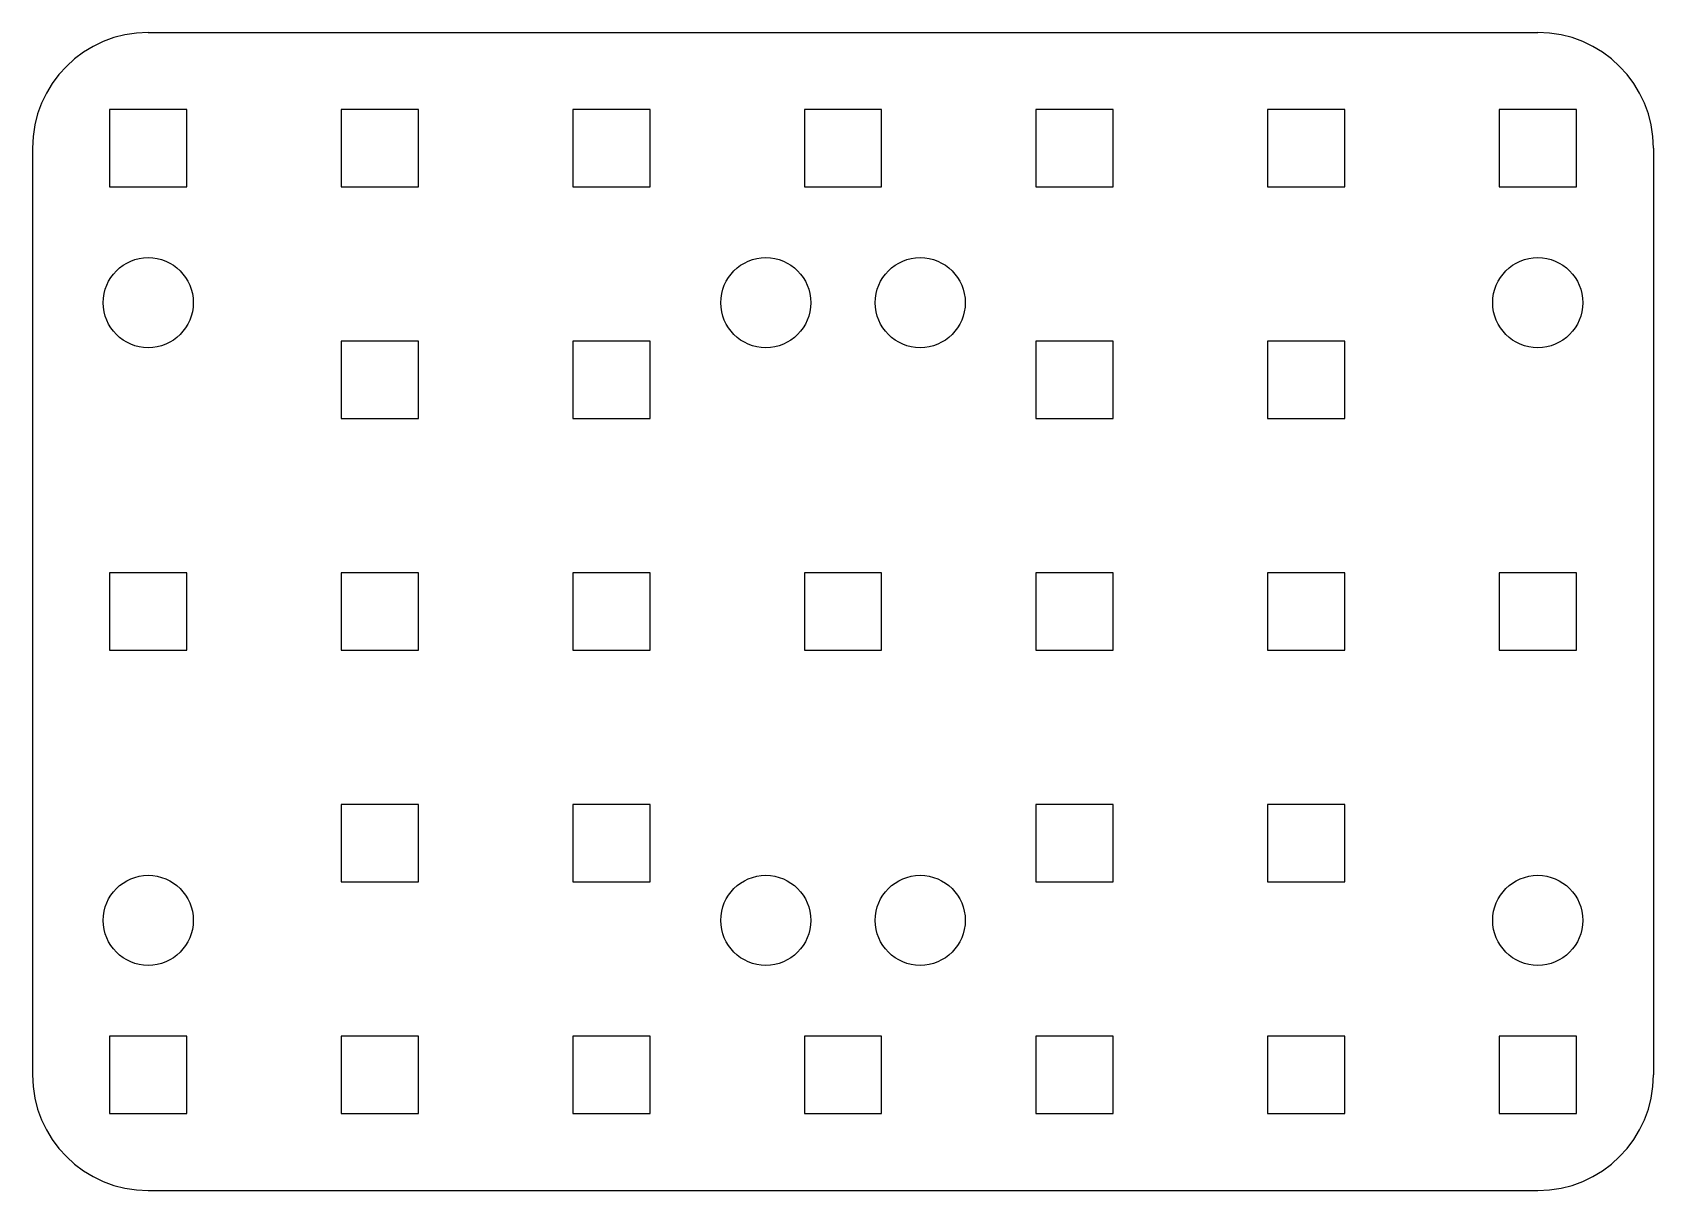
# Model space of a CAD drawing. Header units: millimetres. Extents: x 6.4 to 69.4, y 250 to 295.
import ezdxf

# ---------------------------------------------------------------- set-up
doc = ezdxf.new("R2010")
doc.units = ezdxf.units.MM
doc.layers.add('Default', color=7, linetype='Continuous')

# ---------------------------------------------------------------- blocks, each defined once
blk = doc.blocks.new('SE')
at = {"layer": 'Default', "color": 7, "linetype": 'Continuous'}
for p, q in [((9.423, 291.963), (9.423, 288.963)), ((12.423, 291.963), (9.423, 291.963)), ((12.423, 288.963), (12.423, 291.963)), ((9.423, 288.963), (12.423, 288.963))]:
    blk.add_line(p, q, dxfattribs=at)
blk = doc.blocks.new('SE1')
at = {"layer": 'Default', "color": 7, "linetype": 'Continuous'}
for p, q in [((18.423, 291.963), (18.423, 288.963)), ((21.423, 291.963), (18.423, 291.963)), ((21.423, 288.963), (21.423, 291.963)), ((18.423, 288.963), (21.423, 288.963))]:
    blk.add_line(p, q, dxfattribs=at)
blk = doc.blocks.new('SE2')
at = {"layer": 'Default', "color": 7, "linetype": 'Continuous'}
for p, q in [((27.423, 291.963), (27.423, 288.963)), ((30.423, 291.963), (27.423, 291.963)), ((30.423, 288.963), (30.423, 291.963)), ((27.423, 288.963), (30.423, 288.963))]:
    blk.add_line(p, q, dxfattribs=at)
blk = doc.blocks.new('SE3')
at = {"layer": 'Default', "color": 7, "linetype": 'Continuous'}
for p, q in [((54.423, 291.963), (54.423, 288.963)), ((57.423, 291.963), (54.423, 291.963)), ((57.423, 288.963), (57.423, 291.963)), ((54.423, 288.963), (57.423, 288.963))]:
    blk.add_line(p, q, dxfattribs=at)
blk = doc.blocks.new('SE4')
at = {"layer": 'Default', "color": 7, "linetype": 'Continuous'}
for p, q in [((63.423, 291.963), (63.423, 288.963)), ((66.423, 291.963), (63.423, 291.963)), ((66.423, 288.963), (66.423, 291.963)), ((63.423, 288.963), (66.423, 288.963))]:
    blk.add_line(p, q, dxfattribs=at)
blk = doc.blocks.new('SE5')
at = {"layer": 'Default', "color": 7, "linetype": 'Continuous'}
for p, q in [((9.423, 255.963), (9.423, 252.963)), ((12.423, 255.963), (9.423, 255.963)), ((12.423, 252.963), (12.423, 255.963)), ((9.423, 252.963), (12.423, 252.963))]:
    blk.add_line(p, q, dxfattribs=at)
blk = doc.blocks.new('SE6')
at = {"layer": 'Default', "color": 7, "linetype": 'Continuous'}
for p, q in [((18.423, 255.963), (18.423, 252.963)), ((21.423, 255.963), (18.423, 255.963)), ((21.423, 252.963), (21.423, 255.963)), ((18.423, 252.963), (21.423, 252.963))]:
    blk.add_line(p, q, dxfattribs=at)
blk = doc.blocks.new('SE7')
at = {"layer": 'Default', "color": 7, "linetype": 'Continuous'}
for p, q in [((27.423, 255.963), (27.423, 252.963)), ((30.423, 255.963), (27.423, 255.963)), ((30.423, 252.963), (30.423, 255.963)), ((27.423, 252.963), (30.423, 252.963))]:
    blk.add_line(p, q, dxfattribs=at)
blk = doc.blocks.new('SE8')
at = {"layer": 'Default', "color": 7, "linetype": 'Continuous'}
for p, q in [((54.423, 255.963), (54.423, 252.963)), ((57.423, 255.963), (54.423, 255.963)), ((57.423, 252.963), (57.423, 255.963)), ((54.423, 252.963), (57.423, 252.963))]:
    blk.add_line(p, q, dxfattribs=at)
blk = doc.blocks.new('SE9')
at = {"layer": 'Default', "color": 7, "linetype": 'Continuous'}
for p, q in [((63.423, 255.963), (63.423, 252.963)), ((66.423, 255.963), (63.423, 255.963)), ((66.423, 252.963), (66.423, 255.963)), ((63.423, 252.963), (66.423, 252.963))]:
    blk.add_line(p, q, dxfattribs=at)
blk = doc.blocks.new('SE10')
at = {"layer": 'Default', "color": 7, "linetype": 'Continuous'}
for p, q in [((18.423, 264.963), (18.423, 261.963)), ((21.423, 264.963), (18.423, 264.963)), ((21.423, 261.963), (21.423, 264.963)), ((18.423, 261.963), (21.423, 261.963))]:
    blk.add_line(p, q, dxfattribs=at)
blk = doc.blocks.new('SE11')
at = {"layer": 'Default', "color": 7, "linetype": 'Continuous'}
for p, q in [((27.423, 264.963), (27.423, 261.963)), ((30.423, 264.963), (27.423, 264.963)), ((30.423, 261.963), (30.423, 264.963)), ((27.423, 261.963), (30.423, 261.963))]:
    blk.add_line(p, q, dxfattribs=at)
blk = doc.blocks.new('SE12')
at = {"layer": 'Default', "color": 7, "linetype": 'Continuous'}
for p, q in [((54.423, 264.963), (54.423, 261.963)), ((57.423, 264.963), (54.423, 264.963)), ((57.423, 261.963), (57.423, 264.963)), ((54.423, 261.963), (57.423, 261.963))]:
    blk.add_line(p, q, dxfattribs=at)
blk = doc.blocks.new('SE13')
at = {"layer": 'Default', "color": 7, "linetype": 'Continuous'}
for p, q in [((36.423, 291.963), (36.423, 288.963)), ((39.423, 291.963), (36.423, 291.963)), ((39.423, 288.963), (39.423, 291.963)), ((36.423, 288.963), (39.423, 288.963))]:
    blk.add_line(p, q, dxfattribs=at)
blk = doc.blocks.new('SE14')
at = {"layer": 'Default', "color": 7, "linetype": 'Continuous'}
for p, q in [((45.423, 291.963), (45.423, 288.963)), ((48.423, 291.963), (45.423, 291.963)), ((48.423, 288.963), (48.423, 291.963)), ((45.423, 288.963), (48.423, 288.963))]:
    blk.add_line(p, q, dxfattribs=at)
blk = doc.blocks.new('SE15')
at = {"layer": 'Default', "color": 7, "linetype": 'Continuous'}
for p, q in [((36.423, 255.963), (36.423, 252.963)), ((39.423, 255.963), (36.423, 255.963)), ((39.423, 252.963), (39.423, 255.963)), ((36.423, 252.963), (39.423, 252.963))]:
    blk.add_line(p, q, dxfattribs=at)
blk = doc.blocks.new('SE16')
at = {"layer": 'Default', "color": 7, "linetype": 'Continuous'}
for p, q in [((45.423, 255.963), (45.423, 252.963)), ((48.423, 255.963), (45.423, 255.963)), ((48.423, 252.963), (48.423, 255.963)), ((45.423, 252.963), (48.423, 252.963))]:
    blk.add_line(p, q, dxfattribs=at)
blk = doc.blocks.new('SE17')
at = {"layer": 'Default', "color": 7, "linetype": 'Continuous'}
for p, q in [((45.423, 264.963), (45.423, 261.963)), ((48.423, 264.963), (45.423, 264.963)), ((48.423, 261.963), (48.423, 264.963)), ((45.423, 261.963), (48.423, 261.963))]:
    blk.add_line(p, q, dxfattribs=at)
blk = doc.blocks.new('SE18')
at = {"layer": 'Default', "color": 7, "linetype": 'Continuous'}
for p, q in [((9.423, 273.963), (9.423, 270.963)), ((12.423, 273.963), (9.423, 273.963)), ((12.423, 270.963), (12.423, 273.963)), ((9.423, 270.963), (12.423, 270.963))]:
    blk.add_line(p, q, dxfattribs=at)
blk = doc.blocks.new('SE19')
at = {"layer": 'Default', "color": 7, "linetype": 'Continuous'}
for p, q in [((18.423, 273.963), (18.423, 270.963)), ((21.423, 273.963), (18.423, 273.963)), ((21.423, 270.963), (21.423, 273.963)), ((18.423, 270.963), (21.423, 270.963))]:
    blk.add_line(p, q, dxfattribs=at)
blk = doc.blocks.new('SE20')
at = {"layer": 'Default', "color": 7, "linetype": 'Continuous'}
for p, q in [((27.423, 273.963), (27.423, 270.963)), ((30.423, 273.963), (27.423, 273.963)), ((30.423, 270.963), (30.423, 273.963)), ((27.423, 270.963), (30.423, 270.963))]:
    blk.add_line(p, q, dxfattribs=at)
blk = doc.blocks.new('SE21')
at = {"layer": 'Default', "color": 7, "linetype": 'Continuous'}
for p, q in [((54.423, 273.963), (54.423, 270.963)), ((57.423, 273.963), (54.423, 273.963)), ((57.423, 270.963), (57.423, 273.963)), ((54.423, 270.963), (57.423, 270.963))]:
    blk.add_line(p, q, dxfattribs=at)
blk = doc.blocks.new('SE22')
at = {"layer": 'Default', "color": 7, "linetype": 'Continuous'}
for p, q in [((63.423, 273.963), (63.423, 270.963)), ((66.423, 273.963), (63.423, 273.963)), ((66.423, 270.963), (66.423, 273.963)), ((63.423, 270.963), (66.423, 270.963))]:
    blk.add_line(p, q, dxfattribs=at)
blk = doc.blocks.new('SE23')
at = {"layer": 'Default', "color": 7, "linetype": 'Continuous'}
for p, q in [((18.423, 282.963), (18.423, 279.963)), ((21.423, 282.963), (18.423, 282.963)), ((21.423, 279.963), (21.423, 282.963)), ((18.423, 279.963), (21.423, 279.963))]:
    blk.add_line(p, q, dxfattribs=at)
blk = doc.blocks.new('SE24')
at = {"layer": 'Default', "color": 7, "linetype": 'Continuous'}
for p, q in [((27.423, 282.963), (27.423, 279.963)), ((30.423, 282.963), (27.423, 282.963)), ((30.423, 279.963), (30.423, 282.963)), ((27.423, 279.963), (30.423, 279.963))]:
    blk.add_line(p, q, dxfattribs=at)
blk = doc.blocks.new('SE25')
at = {"layer": 'Default', "color": 7, "linetype": 'Continuous'}
for p, q in [((54.423, 282.963), (54.423, 279.963)), ((57.423, 282.963), (54.423, 282.963)), ((57.423, 279.963), (57.423, 282.963)), ((54.423, 279.963), (57.423, 279.963))]:
    blk.add_line(p, q, dxfattribs=at)
blk = doc.blocks.new('SE26')
at = {"layer": 'Default', "color": 7, "linetype": 'Continuous'}
for p, q in [((36.423, 273.963), (36.423, 270.963)), ((39.423, 273.963), (36.423, 273.963)), ((39.423, 270.963), (39.423, 273.963)), ((36.423, 270.963), (39.423, 270.963))]:
    blk.add_line(p, q, dxfattribs=at)
blk = doc.blocks.new('SE27')
at = {"layer": 'Default', "color": 7, "linetype": 'Continuous'}
for p, q in [((45.423, 273.963), (45.423, 270.963)), ((48.423, 273.963), (45.423, 273.963)), ((48.423, 270.963), (48.423, 273.963)), ((45.423, 270.963), (48.423, 270.963))]:
    blk.add_line(p, q, dxfattribs=at)
blk = doc.blocks.new('SE28')
at = {"layer": 'Default', "color": 7, "linetype": 'Continuous'}
for p, q in [((45.423, 282.963), (45.423, 279.963)), ((48.423, 282.963), (45.423, 282.963)), ((48.423, 279.963), (48.423, 282.963)), ((45.423, 279.963), (48.423, 279.963))]:
    blk.add_line(p, q, dxfattribs=at)

msp = doc.modelspace()

# ---------------------------------------------------------------- linework, layer by layer
at = {"layer": 'Default', "color": 7, "linetype": 'Continuous'}
for p, q in [((10.923, 294.963), (64.923, 294.963)), ((6.423, 290.463), (6.423, 254.463)), ((69.423, 290.463), (69.423, 254.463)), ((10.923, 249.963), (64.923, 249.963))]:
    msp.add_line(p, q, dxfattribs=at)
for centre in [(10.923, 284.463), (34.923, 284.463), (40.923, 284.463), (64.923, 284.463), (10.923, 260.463), (34.923, 260.463), (40.923, 260.463), (64.923, 260.463)]:
    msp.add_circle(centre, 1.75, dxfattribs=at)
for centre, start, end in [((10.923, 290.463), 90, 180), ((64.923, 290.463), 0, 90), ((10.923, 254.463), 180, 270), ((64.923, 254.463), 270, 0)]:
    msp.add_arc(centre, 4.5, start, end, dxfattribs=at)

# ---------------------------------------------------------------- block references
at = {"layer": 'Default'}
for name in ['SE', 'SE1', 'SE2', 'SE13', 'SE14', 'SE3', 'SE4', 'SE23', 'SE24', 'SE28', 'SE25', 'SE18', 'SE19', 'SE20', 'SE26', 'SE27', 'SE21', 'SE22', 'SE10', 'SE11', 'SE17', 'SE12', 'SE5', 'SE6', 'SE7', 'SE15', 'SE16', 'SE8', 'SE9']:
    msp.add_blockref(name, (0, 0), dxfattribs=at)

doc.saveas('drawing.dxf')
